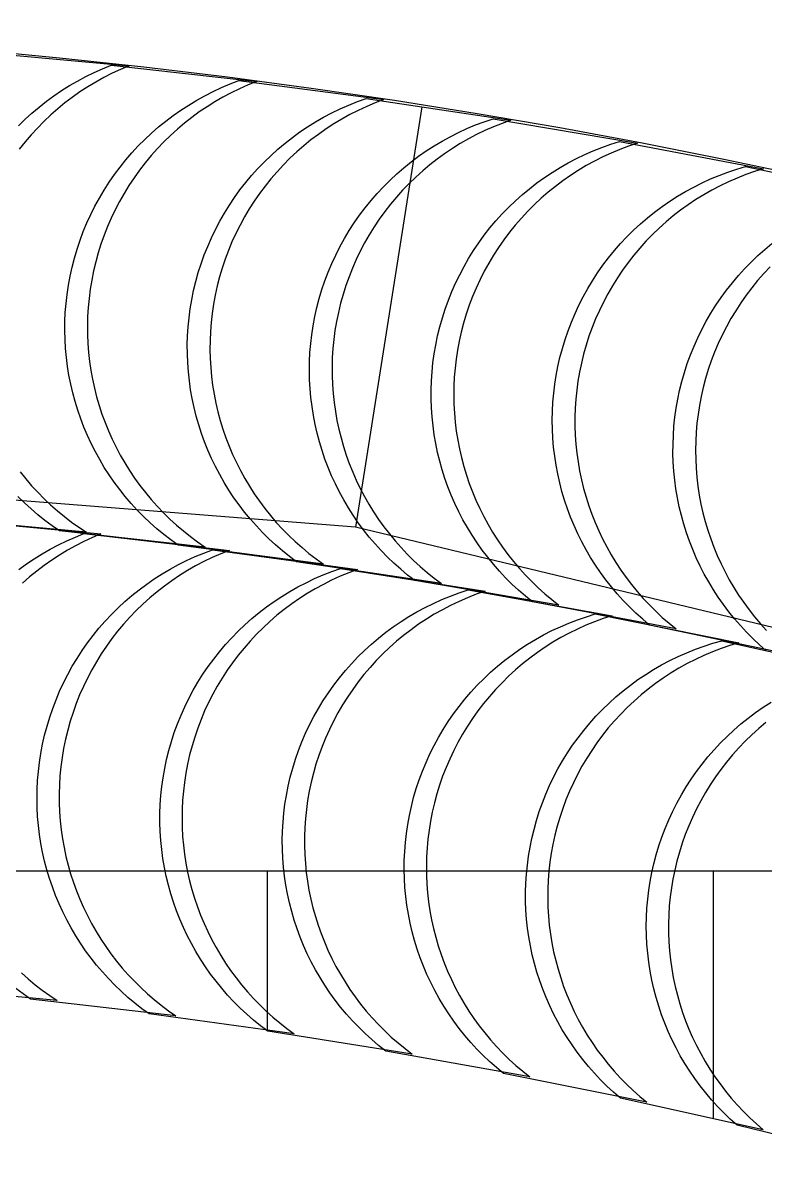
# Model space of a CAD drawing. Header units: metres. Extents: x -22.9 to 22.9, y -22.9 to 22.9.
# Drawn here: x 2.213 to 4.747, y 18.913 to 22.86 of the extents above; entities that cross this region are included whole.
import ezdxf

# ---------------------------------------------------------------- set-up
doc = ezdxf.new("R2010")
doc.units = ezdxf.units.M
for name, color, linetype in [('OBSERVED_CIRCULAR_SCAN', 3, 'Continuous'), ('SCAN_FOOTPRINTS', 5, 'Continuous'), ('TANK_BOUNDARY', 7, 'Continuous')]:
    doc.layers.add(name, color=color, linetype=linetype)

msp = doc.modelspace()

# ---------------------------------------------------------------- linework, layer by layer
at = {"layer": 'OBSERVED_CIRCULAR_SCAN'}
for p, q in [((3.5754, 22.574), (3.348, 21.1385)), ((3.348, 21.1385), (0, 21.402)), ((6.6136, 20.3545), (3.348, 21.1385)), ((-7.5553, 19.9644), (7.2942, 19.9644)), ((3.048, 19.4171), (3.048, 19.9644)), ((4.572, 19.1182), (4.572, 19.9644))]:
    msp.add_line(p, q, dxfattribs=at)
at = {"layer": 'SCAN_FOOTPRINTS'}
for points in [[(2.0769, 22.7601), (2.5748, 22.7145), (2.5748, 22.7145), (2.5456, 22.7021), (2.5168, 22.6886), (2.4885, 22.6741), (2.4607, 22.6587), (2.4335, 22.6422), (2.4069, 22.6248), (2.3809, 22.6065), (2.3556, 22.5873), (2.331, 22.5672), (2.3071, 22.5462), (2.284, 22.5244), (2.2616, 22.5018), (2.2401, 22.4785), (2.2194, 22.4543), (2.1995, 22.4295)], [(2.1966, 22.5094), (2.2194, 22.5315), (2.2429, 22.5529), (2.2672, 22.5734), (2.2922, 22.593), (2.3179, 22.6117), (2.3442, 22.6295), (2.3712, 22.6464), (2.3987, 22.6623), (2.4267, 22.6773), (2.4553, 22.6912), (2.4843, 22.7041), (2.5138, 22.716), (3.0108, 22.6609), (3.0108, 22.6609), (2.9813, 22.649), (2.9523, 22.6361), (2.9237, 22.6221), (2.8956, 22.6072), (2.8681, 22.5913), (2.8412, 22.5744), (2.8148, 22.5566), (2.7892, 22.5379), (2.7642, 22.5182), (2.7399, 22.4977), (2.7163, 22.4764), (2.6935, 22.4542), (2.6715, 22.4313), (2.6504, 22.4076), (2.6301, 22.3831), (2.6106, 22.358), (2.5921, 22.3321), (2.5745, 22.3057), (2.5578, 22.2786), (2.5421, 22.251), (2.5274, 22.2228), (2.5137, 22.1941), (2.501, 22.165), (2.4893, 22.1354), (2.4787, 22.1054), (2.4692, 22.0751), (2.4607, 22.0445), (2.4534, 22.0136), (2.4471, 21.9824), (2.4419, 21.951), (2.4379, 21.9195), (2.435, 21.8889), (2.4332, 21.8581), (2.4324, 21.8273), (2.4327, 21.7965), (2.434, 21.7658), (2.4364, 21.7351), (2.4398, 21.7045), (2.4443, 21.674), (2.4499, 21.6437), (2.4564, 21.6136), (2.464, 21.5838), (2.4726, 21.5542), (2.4822, 21.525), (2.4928, 21.4961), (2.5044, 21.4675), (2.5169, 21.4394), (2.5304, 21.4117), (2.5449, 21.3845), (2.5603, 21.3579), (2.5765, 21.3317), (2.5937, 21.3061), (2.6117, 21.2812), (2.6306, 21.2568), (2.6503, 21.2332), (2.6707, 21.2102), (2.692, 21.1879), (2.714, 21.1663), (2.7367, 21.1456), (2.7602, 21.1256), (2.7843, 21.1064), (2.809, 21.0881), (2.8344, 21.0706), (2.3374, 21.1258), (2.3374, 21.1258), (2.3121, 21.1432), (2.2873, 21.1616), (2.2632, 21.1807), (2.2398, 21.2007), (2.2171, 21.2215), (2.195, 21.243)], [(4.8425, 20.7016), (4.3531, 20.8041), (4.3531, 20.8041), (4.3296, 20.8239), (4.3067, 20.8446), (4.2845, 20.866), (4.2631, 20.8881), (4.2425, 20.9109), (4.2227, 20.9345), (4.2036, 20.9587), (4.1855, 20.9836), (4.1681, 21.009), (4.1517, 21.035), (4.1361, 21.0616), (4.1215, 21.0887), (4.1078, 21.1163), (4.0951, 21.1443), (4.0833, 21.1728), (4.0725, 21.2016), (4.0627, 21.2308), (4.0539, 21.2603), (4.0462, 21.2901), (4.0394, 21.3202), (4.0337, 21.3504), (4.029, 21.3809), (4.0254, 21.4115), (4.0228, 21.4421), (4.0212, 21.4729), (4.0207, 21.5037), (4.0213, 21.5345), (4.0229, 21.5652), (4.0256, 21.5959), (4.0293, 21.6265), (4.0341, 21.6569), (4.0399, 21.6871), (4.0469, 21.7181), (4.0551, 21.7488), (4.0643, 21.7793), (4.0746, 21.8093), (4.086, 21.839), (4.0984, 21.8683), (4.1118, 21.8971), (4.1263, 21.9254), (4.1417, 21.9532), (4.1581, 21.9804), (4.1755, 22.0071), (4.1937, 22.0331), (4.2129, 22.0584), (4.233, 22.0831), (4.2539, 22.107), (4.2757, 22.1301), (4.2982, 22.1525), (4.3216, 22.1741), (4.3457, 22.1949), (4.3705, 22.2147), (4.396, 22.2337), (4.4221, 22.2518), (4.4489, 22.2689), (4.4762, 22.2851), (4.5042, 22.3003), (4.5326, 22.3145), (4.5615, 22.3277), (4.5909, 22.3399), (4.6206, 22.351), (4.6508, 22.3611), (4.6813, 22.3701), (5.1706, 22.2676)], [(4.752, 20.7166), (4.7289, 20.7369), (4.7064, 20.758), (4.6847, 20.7798), (4.6637, 20.8023), (4.6435, 20.8256), (4.6241, 20.8495), (4.6056, 20.8741), (4.5879, 20.8993), (4.571, 20.9251), (4.5551, 20.9514), (4.5401, 20.9783), (4.526, 21.0056), (4.5128, 21.0335), (4.5006, 21.0618), (4.4894, 21.0904), (4.4791, 21.1195), (4.4699, 21.1489), (4.4617, 21.1785), (4.4545, 21.2085), (4.4483, 21.2386), (4.4432, 21.269), (4.4391, 21.2995), (4.436, 21.3302), (4.434, 21.3609), (4.4331, 21.3917), (4.4332, 21.4225), (4.4343, 21.4532), (4.4365, 21.4839), (4.4398, 21.5146), (4.4441, 21.5451), (4.4494, 21.5754), (4.4558, 21.6055), (4.4635, 21.6364), (4.4722, 21.6669), (4.482, 21.6971), (4.4929, 21.727), (4.5049, 21.7565), (4.5178, 21.7855), (4.5318, 21.814), (4.5468, 21.8421), (4.5627, 21.8696), (4.5797, 21.8965), (4.5975, 21.9228), (4.6163, 21.9484), (4.636, 21.9734), (4.6565, 21.9976), (4.6779, 22.0212), (4.7001, 22.0439), (4.7231, 22.0659), (4.7468, 22.087), (4.7713, 22.1073)], [(4.7651, 22.0276), (4.7433, 22.0044), (4.7224, 21.9805), (4.7023, 21.9559), (4.6831, 21.9305), (4.6648, 21.9045), (4.6475, 21.8779), (4.6311, 21.8507), (4.6156, 21.8229), (4.6012, 21.7945), (4.5878, 21.7657), (4.5754, 21.7365), (4.564, 21.7068), (4.5537, 21.6767), (4.5445, 21.6463), (4.5363, 21.6156), (4.5293, 21.5846), (4.5235, 21.5543), (4.5187, 21.5239), (4.515, 21.4933), (4.5123, 21.4627), (4.5107, 21.4319), (4.5101, 21.4011), (4.5106, 21.3703), (4.5121, 21.3396), (4.5147, 21.3089), (4.5184, 21.2783), (4.5231, 21.2479), (4.5288, 21.2176), (4.5355, 21.1876), (4.5433, 21.1578), (4.5521, 21.1283), (4.5619, 21.0991), (4.5727, 21.0703), (4.5845, 21.0418), (4.5972, 21.0138), (4.6109, 20.9862), (4.6255, 20.9591), (4.6411, 20.9325), (4.6575, 20.9065), (4.6748, 20.881), (4.693, 20.8562), (4.712, 20.8319), (4.7319, 20.8084), (4.7525, 20.7855)], [(2.2023, 21.3274), (2.2217, 21.3034), (2.2418, 21.2802), (2.2627, 21.2576), (2.2844, 21.2357), (2.3068, 21.2146), (2.33, 21.1943), (2.3538, 21.1747), (2.3782, 21.156), (2.4033, 21.1382), (2.429, 21.1212), (1.9311, 21.1668)], [(1.9809, 21.1622), (2.4787, 21.1154), (2.4787, 21.1154), (2.4494, 21.103), (2.4206, 21.0896), (2.3923, 21.0752), (2.3645, 21.0598), (2.3372, 21.0434), (2.3106, 21.0261), (2.2846, 21.0079), (2.2592, 20.9887), (2.2345, 20.9686), (2.2106, 20.9477)], [(2.1986, 20.9942), (2.2244, 21.0129), (2.2508, 21.0306), (2.2778, 21.0474), (2.3054, 21.0632), (2.3335, 21.078), (2.3621, 21.0918), (2.3912, 21.1046), (2.4207, 21.1164), (2.9175, 21.0593), (2.9175, 21.0593), (2.8879, 21.0475), (2.8588, 21.0347), (2.8302, 21.0209), (2.8021, 21.0061), (2.7745, 20.9903), (2.7475, 20.9735), (2.7211, 20.9558), (2.6954, 20.9372), (2.6703, 20.9176), (2.6459, 20.8972), (2.6223, 20.876), (2.5994, 20.8539), (2.5773, 20.831), (2.5561, 20.8074), (2.5357, 20.783), (2.5161, 20.758), (2.4975, 20.7322), (2.4798, 20.7058), (2.463, 20.6788), (2.4472, 20.6512), (2.4324, 20.6231), (2.4185, 20.5945), (2.4057, 20.5654), (2.394, 20.5359), (2.3832, 20.506), (2.3736, 20.4757), (2.365, 20.4451), (2.3575, 20.4142), (2.3511, 20.383), (2.3458, 20.3517), (2.3416, 20.3202), (2.3386, 20.2895), (2.3367, 20.2588), (2.3358, 20.228), (2.336, 20.1972), (2.3372, 20.1665), (2.3394, 20.1358), (2.3428, 20.1051), (2.3471, 20.0747), (2.3525, 20.0444), (2.359, 20.0142), (2.3664, 19.9844), (2.3749, 19.9548), (2.3844, 19.9255), (2.3949, 19.8965), (2.4064, 19.8679), (2.4188, 19.8398), (2.4322, 19.812), (2.4465, 19.7848), (2.4618, 19.7581), (2.478, 19.7318), (2.495, 19.7062), (2.5129, 19.6812), (2.5317, 19.6568), (2.5513, 19.633), (2.5717, 19.6099), (2.5929, 19.5876), (2.6148, 19.5659), (2.6374, 19.5451), (2.6608, 19.525), (2.6848, 19.5057), (2.7095, 19.4873), (2.7348, 19.4697), (2.238, 19.5268), (2.238, 19.5268), (2.2128, 19.5444), (2.1881, 19.5628)], [(4.7508, 20.4712), (4.7265, 20.4508), (4.7029, 20.4295), (4.68, 20.4074), (4.658, 20.3845), (4.6368, 20.3608), (4.6164, 20.3364), (4.5969, 20.3113), (4.5783, 20.2855), (4.5607, 20.2591), (4.544, 20.232), (4.5282, 20.2044), (4.5134, 20.1763), (4.4997, 20.1476), (4.4869, 20.1185), (4.4752, 20.089), (4.4645, 20.059), (4.4549, 20.0287), (4.4464, 19.9981), (4.439, 19.9672), (4.4328, 19.937), (4.4277, 19.9067), (4.4236, 19.8761), (4.4206, 19.8455), (4.4186, 19.8148), (4.4177, 19.784), (4.4178, 19.7532), (4.419, 19.7224), (4.4212, 19.6917), (4.4245, 19.6611), (4.4288, 19.6306), (4.4342, 19.6003), (4.4405, 19.5702), (4.448, 19.5403), (4.4564, 19.5107), (4.4659, 19.4814), (4.4763, 19.4524), (4.4877, 19.4238), (4.5001, 19.3956), (4.5135, 19.3679), (4.5278, 19.3406), (4.543, 19.3138), (4.5592, 19.2876), (4.5762, 19.2619), (4.5941, 19.2369), (4.6128, 19.2124), (4.6324, 19.1887), (4.6527, 19.1656), (4.6739, 19.1432), (4.6958, 19.1215), (4.7184, 19.1006), (4.7417, 19.0805), (4.2536, 19.1889), (4.2536, 19.1889), (4.2303, 19.209), (4.2076, 19.2299), (4.1857, 19.2515), (4.1646, 19.2739), (4.1442, 19.297), (4.1247, 19.3208), (4.1059, 19.3452), (4.0881, 19.3703), (4.071, 19.396), (4.0549, 19.4222), (4.0397, 19.449), (4.0254, 19.4762), (4.012, 19.504), (3.9996, 19.5322), (3.9882, 19.5607), (3.9777, 19.5897), (3.9683, 19.619), (3.9599, 19.6486), (3.9524, 19.6785), (3.946, 19.7086), (3.9407, 19.739), (3.9364, 19.7695), (3.9331, 19.8001), (3.9308, 19.8308), (3.9297, 19.8616), (3.9296, 19.8923), (3.9305, 19.9231), (3.9325, 19.9539), (3.9355, 19.9845), (3.9396, 20.015), (3.9447, 20.0454), (3.9509, 20.0756), (3.9583, 20.1065), (3.9668, 20.1371), (3.9764, 20.1674), (3.9871, 20.1973), (3.9988, 20.2269), (4.0115, 20.256), (4.0253, 20.2846), (4.0401, 20.3128), (4.0558, 20.3404), (4.0726, 20.3674), (4.0902, 20.3939), (4.1088, 20.4196), (4.1283, 20.4447), (4.1487, 20.4692), (4.1699, 20.4928), (4.1919, 20.5157), (4.2147, 20.5379), (4.2383, 20.5592), (4.2627, 20.5796), (4.2877, 20.5992), (4.3134, 20.6179), (4.3398, 20.6356), (4.3668, 20.6524), (4.3943, 20.6683), (4.4224, 20.6832), (4.451, 20.6971), (4.4801, 20.7099), (4.5096, 20.7217), (4.5395, 20.7325), (4.5697, 20.7422), (4.6003, 20.7508), (5.0885, 20.6425)], [(5.1376, 18.9777), (4.6519, 19.0962), (4.6519, 19.0962), (4.629, 19.1168), (4.6068, 19.1382), (4.5853, 19.1603), (4.5647, 19.1831), (4.5448, 19.2066), (4.5257, 19.2308), (4.5075, 19.2556), (4.4902, 19.2811), (4.4737, 19.3071), (4.4581, 19.3336), (4.4434, 19.3607), (4.4297, 19.3883), (4.4169, 19.4163), (4.4051, 19.4447), (4.3943, 19.4735), (4.3844, 19.5027), (4.3756, 19.5322), (4.3678, 19.562), (4.361, 19.592), (4.3552, 19.6223), (4.3505, 19.6527), (4.3468, 19.6833), (4.3441, 19.714), (4.3426, 19.7447), (4.342, 19.7755), (4.3425, 19.8063), (4.3441, 19.837), (4.3467, 19.8677), (4.3504, 19.8983), (4.3551, 19.9287), (4.3609, 19.959), (4.3677, 19.989), (4.3757, 20.0198), (4.3849, 20.0502), (4.3951, 20.0803), (4.4064, 20.11), (4.4187, 20.1393), (4.4321, 20.1682), (4.4464, 20.1965), (4.4618, 20.2243), (4.4781, 20.2516), (4.4954, 20.2783), (4.5136, 20.3043), (4.5327, 20.3297), (4.5527, 20.3544), (4.5736, 20.3784), (4.5953, 20.4016), (4.6178, 20.4241), (4.6411, 20.4457), (4.6651, 20.4665), (4.6899, 20.4865), (4.7153, 20.5055), (4.7414, 20.5237), (4.7681, 20.5409)], [(2.2072, 19.6161), (2.2303, 19.5957), (2.254, 19.5761), (2.2784, 19.5574), (2.3035, 19.5395), (2.3291, 19.5224), (1.8313, 19.5692)]]:
    msp.add_lwpolyline(points, dxfattribs=at)
for points in [[(2.7429, 21.0769), (2.7179, 21.0949), (2.6935, 21.1137), (2.6698, 21.1333), (2.6467, 21.1538), (2.6244, 21.175), (2.6028, 21.1969), (2.582, 21.2196), (2.5619, 21.243), (2.5427, 21.267), (2.5243, 21.2917), (2.5068, 21.317), (2.4901, 21.3429), (2.4743, 21.3694), (2.4595, 21.3964), (2.4456, 21.4238), (2.4326, 21.4518), (2.4206, 21.4801), (2.4096, 21.5089), (2.3995, 21.538), (2.3905, 21.5674), (2.3824, 21.5971), (2.3754, 21.6271), (2.3695, 21.6573), (2.3645, 21.6877), (2.3606, 21.7183), (2.3578, 21.7489), (2.356, 21.7797), (2.3552, 21.8104), (2.3555, 21.8412), (2.3569, 21.872), (2.3593, 21.9027), (2.3628, 21.9333), (2.3674, 21.9647), (2.3732, 21.996), (2.3801, 22.027), (2.388, 22.0578), (2.3971, 22.0883), (2.4072, 22.1184), (2.4184, 22.1482), (2.4306, 22.1775), (2.4438, 22.2064), (2.4581, 22.2348), (2.4734, 22.2627), (2.4896, 22.29), (2.5068, 22.3168), (2.5249, 22.3429), (2.5439, 22.3683), (2.5638, 22.3931), (2.5846, 22.4172), (2.6062, 22.4405), (2.6287, 22.463), (2.6519, 22.4847), (2.6758, 22.5056), (2.7005, 22.5256), (2.7259, 22.5448), (2.7519, 22.563), (2.7786, 22.5803), (2.8058, 22.5967), (2.8336, 22.6121), (2.862, 22.6265), (2.8908, 22.6398), (2.9201, 22.6522), (2.9498, 22.6635), (3.4456, 22.5988), (3.4456, 22.5988), (3.4159, 22.5875), (3.3866, 22.5752), (3.3578, 22.5618), (3.3294, 22.5474), (3.3016, 22.532), (3.2744, 22.5157), (3.2477, 22.4984), (3.2217, 22.4801), (3.1963, 22.461), (3.1716, 22.4409), (3.1477, 22.4201), (3.1245, 22.3983), (3.102, 22.3758), (3.0804, 22.3525), (3.0596, 22.3284), (3.0397, 22.3037), (3.0207, 22.2782), (3.0026, 22.2521), (2.9854, 22.2254), (2.9692, 22.198), (2.9539, 22.1701), (2.9396, 22.1417), (2.9264, 22.1128), (2.9142, 22.0835), (2.903, 22.0537), (2.8929, 22.0236), (2.8838, 21.9931), (2.8759, 21.9624), (2.869, 21.9313), (2.8632, 21.9001), (2.8586, 21.8686), (2.8551, 21.838), (2.8527, 21.8073), (2.8513, 21.7766), (2.851, 21.7458), (2.8518, 21.715), (2.8536, 21.6843), (2.8564, 21.6536), (2.8603, 21.623), (2.8653, 21.5927), (2.8712, 21.5624), (2.8782, 21.5325), (2.8863, 21.5027), (2.8953, 21.4733), (2.9054, 21.4442), (2.9164, 21.4154), (2.9284, 21.3871), (2.9414, 21.3592), (2.9553, 21.3317), (2.9701, 21.3047), (2.9859, 21.2783), (3.0026, 21.2524), (3.0201, 21.2271), (3.0385, 21.2024), (3.0577, 21.1783), (3.0778, 21.1549), (3.0986, 21.1323), (3.1202, 21.1103), (3.1425, 21.0891), (3.1656, 21.0687), (3.1893, 21.049), (3.2137, 21.0302), (3.2387, 21.0123), (2.7429, 21.0769)], [(3.1473, 21.0204), (3.1227, 21.0388), (3.0987, 21.0581), (3.0753, 21.0781), (3.0527, 21.099), (3.0307, 21.1206), (3.0096, 21.143), (2.9892, 21.1661), (2.9696, 21.1898), (2.9508, 21.2143), (2.9329, 21.2393), (2.9159, 21.2649), (2.8997, 21.2912), (2.8845, 21.3179), (2.8701, 21.3452), (2.8567, 21.3729), (2.8443, 21.4011), (2.8328, 21.4296), (2.8224, 21.4586), (2.8129, 21.4879), (2.8044, 21.5175), (2.797, 21.5474), (2.7905, 21.5775), (2.7851, 21.6078), (2.7808, 21.6383), (2.7775, 21.6689), (2.7752, 21.6996), (2.774, 21.7304), (2.7738, 21.7612), (2.7747, 21.7919), (2.7767, 21.8227), (2.7797, 21.8533), (2.7837, 21.8839), (2.789, 21.9152), (2.7954, 21.9463), (2.8028, 21.9772), (2.8114, 22.0078), (2.821, 22.0381), (2.8317, 22.0681), (2.8435, 22.0976), (2.8563, 22.1267), (2.8701, 22.1553), (2.8849, 22.1835), (2.9006, 22.2111), (2.9174, 22.2381), (2.9351, 22.2645), (2.9537, 22.2902), (2.9732, 22.3153), (2.9936, 22.3397), (3.0149, 22.3634), (3.0369, 22.3863), (3.0598, 22.4083), (3.0834, 22.4296), (3.1077, 22.45), (3.1328, 22.4696), (3.1585, 22.4883), (3.1849, 22.506), (3.2119, 22.5228), (3.2395, 22.5386), (3.2676, 22.5534), (3.2962, 22.5673), (3.3253, 22.5801), (3.3548, 22.5919), (3.3847, 22.6026), (3.8792, 22.5285), (3.8792, 22.5285), (3.8493, 22.5177), (3.8197, 22.5059), (3.7907, 22.4931), (3.762, 22.4793), (3.7339, 22.4644), (3.7064, 22.4486), (3.6794, 22.4318), (3.653, 22.4141), (3.6273, 22.3954), (3.6022, 22.3759), (3.5779, 22.3554), (3.5542, 22.3342), (3.5314, 22.3121), (3.5093, 22.2892), (3.4881, 22.2655), (3.4677, 22.2412), (3.4482, 22.2161), (3.4296, 22.1903), (3.4119, 22.1639), (3.3951, 22.1369), (3.3793, 22.1093), (3.3645, 22.0812), (3.3507, 22.0525), (3.3379, 22.0234), (3.3262, 21.9939), (3.3155, 21.964), (3.3059, 21.9337), (3.2973, 21.9031), (3.2898, 21.8722), (3.2835, 21.841), (3.2782, 21.8097), (3.2742, 21.7791), (3.2712, 21.7485), (3.2692, 21.7178), (3.2683, 21.687), (3.2685, 21.6562), (3.2697, 21.6254), (3.2719, 21.5947), (3.2752, 21.5641), (3.2796, 21.5336), (3.285, 21.5033), (3.2914, 21.4732), (3.2989, 21.4433), (3.3074, 21.4137), (3.3168, 21.3844), (3.3273, 21.3555), (3.3388, 21.3269), (3.3512, 21.2987), (3.3646, 21.271), (3.3789, 21.2437), (3.3942, 21.217), (3.4103, 21.1908), (3.4274, 21.1651), (3.4453, 21.1401), (3.4641, 21.1157), (3.4837, 21.0919), (3.504, 21.0688), (3.5252, 21.0464), (3.5471, 21.0248), (3.5698, 21.004), (3.5931, 20.9839), (3.6171, 20.9646), (3.6418, 20.9462), (3.1473, 21.0204)], [(3.5506, 20.956), (3.5263, 20.9749), (3.5027, 20.9946), (3.4797, 21.0152), (3.4575, 21.0365), (3.436, 21.0585), (3.4153, 21.0813), (3.3953, 21.1047), (3.3762, 21.1289), (3.3579, 21.1536), (3.3405, 21.179), (3.3239, 21.205), (3.3083, 21.2315), (3.2935, 21.2585), (3.2797, 21.2861), (3.2669, 21.3141), (3.255, 21.3425), (3.2441, 21.3713), (3.2341, 21.4004), (3.2252, 21.4299), (3.2173, 21.4596), (3.2104, 21.4897), (3.2046, 21.5199), (3.1998, 21.5503), (3.196, 21.5809), (3.1933, 21.6115), (3.1916, 21.6423), (3.191, 21.6731), (3.1914, 21.7039), (3.1929, 21.7346), (3.1955, 21.7653), (3.199, 21.7959), (3.2037, 21.8263), (3.2096, 21.8576), (3.2165, 21.8886), (3.2246, 21.9193), (3.2337, 21.9498), (3.2439, 21.9799), (3.2552, 22.0096), (3.2675, 22.0389), (3.2809, 22.0677), (3.2952, 22.0961), (3.3105, 22.124), (3.3269, 22.1512), (3.3441, 22.1779), (3.3623, 22.204), (3.3814, 22.2294), (3.4014, 22.2541), (3.4223, 22.2781), (3.444, 22.3013), (3.4665, 22.3238), (3.4897, 22.3454), (3.5138, 22.3662), (3.5385, 22.3862), (3.5639, 22.4053), (3.59, 22.4234), (3.6167, 22.4406), (3.6441, 22.4569), (3.6719, 22.4722), (3.7003, 22.4865), (3.7292, 22.4998), (3.7585, 22.5121), (3.7882, 22.5233), (3.8184, 22.5334), (4.3113, 22.4498), (4.3113, 22.4498), (4.2812, 22.4396), (4.2515, 22.4284), (4.2221, 22.4161), (4.1933, 22.4028), (4.1649, 22.3885), (4.137, 22.3732), (4.1097, 22.357), (4.083, 22.3397), (4.0569, 22.3216), (4.0315, 22.3025), (4.0067, 22.2826), (3.9827, 22.2618), (3.9594, 22.2401), (3.9369, 22.2176), (3.9152, 22.1944), (3.8944, 22.1704), (3.8744, 22.1457), (3.8553, 22.1203), (3.8371, 22.0942), (3.8198, 22.0676), (3.8035, 22.0403), (3.7882, 22.0124), (3.7738, 21.9841), (3.7605, 21.9552), (3.7482, 21.9259), (3.7369, 21.8962), (3.7267, 21.8661), (3.7175, 21.8357), (3.7095, 21.8049), (3.7025, 21.7739), (3.6966, 21.7427), (3.692, 21.7122), (3.6884, 21.6816), (3.6859, 21.6509), (3.6844, 21.6202), (3.6839, 21.5894), (3.6846, 21.5586), (3.6862, 21.5279), (3.689, 21.4972), (3.6927, 21.4666), (3.6975, 21.4362), (3.7034, 21.406), (3.7103, 21.376), (3.7182, 21.3462), (3.7271, 21.3167), (3.737, 21.2876), (3.7479, 21.2588), (3.7598, 21.2304), (3.7727, 21.2024), (3.7865, 21.1749), (3.8012, 21.1478), (3.8169, 21.1213), (3.8334, 21.0954), (3.8508, 21.07), (3.8691, 21.0452), (3.8883, 21.0211), (3.9082, 20.9976), (3.9289, 20.9748), (3.9504, 20.9528), (3.9727, 20.9315), (3.9956, 20.911), (4.0193, 20.8912), (4.0436, 20.8723), (3.5506, 20.956)], [(3.9526, 20.8839), (3.9287, 20.9033), (3.9054, 20.9235), (3.8829, 20.9444), (3.861, 20.9661), (3.84, 20.9886), (3.8197, 21.0118), (3.8002, 21.0356), (3.7815, 21.0601), (3.7637, 21.0852), (3.7468, 21.1109), (3.7307, 21.1372), (3.7156, 21.164), (3.7014, 21.1913), (3.6881, 21.2191), (3.6758, 21.2473), (3.6644, 21.276), (3.6541, 21.305), (3.6447, 21.3343), (3.6364, 21.364), (3.629, 21.3939), (3.6227, 21.424), (3.6175, 21.4543), (3.6132, 21.4848), (3.6101, 21.5155), (3.6079, 21.5462), (3.6068, 21.577), (3.6068, 21.6078), (3.6078, 21.6385), (3.6099, 21.6693), (3.6131, 21.6999), (3.6172, 21.7304), (3.6224, 21.7607), (3.6289, 21.7919), (3.6365, 21.8227), (3.6451, 21.8533), (3.6549, 21.8836), (3.6657, 21.9135), (3.6775, 21.943), (3.6904, 21.972), (3.7043, 22.0006), (3.7191, 22.0287), (3.735, 22.0563), (3.7519, 22.0832), (3.7696, 22.1096), (3.7883, 22.1353), (3.8079, 22.1603), (3.8284, 22.1846), (3.8497, 22.2082), (3.8718, 22.231), (3.8947, 22.2531), (3.9184, 22.2742), (3.9429, 22.2946), (3.968, 22.3141), (3.9938, 22.3326), (4.0202, 22.3503), (4.0472, 22.367), (4.0749, 22.3827), (4.103, 22.3975), (4.1317, 22.4113), (4.1608, 22.424), (4.1903, 22.4357), (4.2203, 22.4463), (4.2506, 22.4559), (4.7419, 22.3628), (4.7419, 22.3628), (4.7115, 22.3532), (4.6816, 22.3426), (4.652, 22.3309), (4.6229, 22.3181), (4.5943, 22.3044), (4.5661, 22.2896), (4.5385, 22.2739), (4.5115, 22.2572), (4.485, 22.2395), (4.4592, 22.2209), (4.4341, 22.2015), (4.4097, 22.1811), (4.386, 22.1599), (4.3631, 22.1379), (4.3409, 22.1151), (4.3196, 22.0915), (4.2992, 22.0672), (4.2796, 22.0422), (4.2609, 22.0164), (4.2431, 21.9901), (4.2263, 21.9631), (4.2104, 21.9356), (4.1955, 21.9075), (4.1816, 21.8789), (4.1687, 21.8499), (4.1569, 21.8204), (4.1461, 21.7905), (4.1364, 21.7602), (4.1277, 21.7296), (4.1202, 21.6987), (4.1137, 21.6676), (4.1085, 21.6373), (4.1043, 21.6068), (4.1012, 21.5761), (4.0991, 21.5454), (4.0981, 21.5146), (4.0981, 21.4838), (4.0992, 21.4531), (4.1013, 21.4223), (4.1045, 21.3917), (4.1087, 21.3612), (4.114, 21.3309), (4.1203, 21.3007), (4.1276, 21.2708), (4.136, 21.2412), (4.1453, 21.2119), (4.1557, 21.1829), (4.167, 21.1542), (4.1793, 21.126), (4.1926, 21.0982), (4.2068, 21.0709), (4.222, 21.0441), (4.238, 21.0178), (4.255, 20.9921), (4.2728, 20.967), (4.2914, 20.9425), (4.3109, 20.9186), (4.3312, 20.8955), (4.3523, 20.873), (4.3741, 20.8513), (4.3967, 20.8303), (4.4199, 20.8102), (4.4439, 20.7908), (3.9526, 20.8839)], [(2.6438, 19.476), (2.6189, 19.4941), (2.5946, 19.5131), (2.571, 19.5328), (2.548, 19.5534), (2.5258, 19.5747), (2.5044, 19.5968), (2.4837, 19.6196), (2.4638, 19.6431), (2.4447, 19.6672), (2.4264, 19.692), (2.409, 19.7174), (2.3925, 19.7434), (2.3769, 19.77), (2.3622, 19.797), (2.3484, 19.8246), (2.3356, 19.8526), (2.3237, 19.881), (2.3129, 19.9098), (2.303, 19.939), (2.2941, 19.9684), (2.2862, 19.9982), (2.2794, 20.0282), (2.2736, 20.0585), (2.2688, 20.0889), (2.2651, 20.1195), (2.2624, 20.1501), (2.2608, 20.1809), (2.2602, 20.2117), (2.2607, 20.2425), (2.2622, 20.2732), (2.2648, 20.3039), (2.2684, 20.3345), (2.2733, 20.3659), (2.2792, 20.3971), (2.2862, 20.4281), (2.2944, 20.4589), (2.3036, 20.4893), (2.3139, 20.5194), (2.3252, 20.549), (2.3376, 20.5783), (2.351, 20.6071), (2.3654, 20.6355), (2.3808, 20.6633), (2.3972, 20.6905), (2.4146, 20.7172), (2.4328, 20.7432), (2.452, 20.7685), (2.472, 20.7932), (2.4929, 20.8171), (2.5147, 20.8403), (2.5372, 20.8627), (2.5606, 20.8843), (2.5846, 20.9051), (2.6094, 20.925), (2.6349, 20.944), (2.661, 20.9621), (2.6878, 20.9792), (2.7152, 20.9954), (2.7431, 21.0106), (2.7715, 21.0249), (2.8004, 21.0381), (2.8297, 21.0503), (2.8595, 21.0614), (3.3549, 20.994), (3.3549, 20.994), (3.3252, 20.9829), (3.2958, 20.9707), (3.2669, 20.9575), (3.2385, 20.9432), (3.2106, 20.928), (3.1832, 20.9118), (3.1565, 20.8946), (3.1303, 20.8765), (3.1049, 20.8575), (3.0801, 20.8377), (3.056, 20.8169), (3.0327, 20.7953), (3.0101, 20.7729), (2.9884, 20.7497), (2.9675, 20.7258), (2.9474, 20.7011), (2.9282, 20.6758), (2.91, 20.6497), (2.8927, 20.6231), (2.8763, 20.5959), (2.8609, 20.5681), (2.8464, 20.5397), (2.833, 20.5109), (2.8207, 20.4816), (2.8093, 20.4519), (2.799, 20.4219), (2.7898, 20.3914), (2.7817, 20.3607), (2.7746, 20.3297), (2.7687, 20.2985), (2.7638, 20.2671), (2.7602, 20.2365), (2.7576, 20.2058), (2.7561, 20.1751), (2.7556, 20.1443), (2.7562, 20.1135), (2.7578, 20.0827), (2.7605, 20.0521), (2.7642, 20.0215), (2.769, 19.9911), (2.7748, 19.9608), (2.7817, 19.9308), (2.7895, 19.901), (2.7984, 19.8716), (2.8083, 19.8424), (2.8192, 19.8136), (2.831, 19.7852), (2.8438, 19.7572), (2.8576, 19.7296), (2.8723, 19.7026), (2.8879, 19.676), (2.9044, 19.65), (2.9218, 19.6246), (2.9401, 19.5998), (2.9592, 19.5757), (2.9791, 19.5522), (2.9998, 19.5294), (3.0213, 19.5073), (3.0435, 19.486), (3.0664, 19.4654), (3.09, 19.4457), (3.1143, 19.4267), (3.1392, 19.4086), (2.6438, 19.476)], [(3.0484, 19.4168), (3.0239, 19.4354), (3, 19.4549), (2.9768, 19.4751), (2.9543, 19.4962), (2.9325, 19.5179), (2.9115, 19.5405), (2.8913, 19.5637), (2.8719, 19.5876), (2.8533, 19.6121), (2.8355, 19.6373), (2.8187, 19.6631), (2.8027, 19.6894), (2.7876, 19.7162), (2.7735, 19.7436), (2.7603, 19.7714), (2.7481, 19.7997), (2.7368, 19.8283), (2.7266, 19.8574), (2.7173, 19.8867), (2.709, 19.9164), (2.7018, 19.9463), (2.6956, 19.9765), (2.6904, 20.0068), (2.6862, 20.0374), (2.6832, 20.068), (2.6811, 20.0987), (2.6801, 20.1295), (2.6802, 20.1603), (2.6813, 20.1911), (2.6835, 20.2218), (2.6867, 20.2524), (2.691, 20.2829), (2.6964, 20.3142), (2.703, 20.3453), (2.7107, 20.3761), (2.7195, 20.4067), (2.7294, 20.4369), (2.7403, 20.4668), (2.7522, 20.4962), (2.7652, 20.5252), (2.7792, 20.5538), (2.7942, 20.5818), (2.8102, 20.6093), (2.8271, 20.6362), (2.845, 20.6624), (2.8638, 20.6881), (2.8835, 20.713), (2.9041, 20.7373), (2.9255, 20.7608), (2.9477, 20.7835), (2.9707, 20.8054), (2.9945, 20.8265), (3.019, 20.8468), (3.0442, 20.8661), (3.0701, 20.8846), (3.0966, 20.9022), (3.1237, 20.9188), (3.1513, 20.9344), (3.1796, 20.949), (3.2083, 20.9627), (3.2374, 20.9753), (3.267, 20.9869), (3.297, 20.9974), (3.791, 20.9197), (3.791, 20.9197), (3.761, 20.9092), (3.7314, 20.8976), (3.7022, 20.885), (3.6735, 20.8713), (3.6453, 20.8567), (3.6176, 20.8411), (3.5905, 20.8245), (3.564, 20.8069), (3.5381, 20.7884), (3.5129, 20.7691), (3.4884, 20.7488), (3.4646, 20.7277), (3.4416, 20.7058), (3.4194, 20.6831), (3.398, 20.6596), (3.3774, 20.6353), (3.3577, 20.6104), (3.3389, 20.5847), (3.3211, 20.5585), (3.3041, 20.5316), (3.2881, 20.5041), (3.2731, 20.4761), (3.2591, 20.4475), (3.2461, 20.4185), (3.2342, 20.3891), (3.2233, 20.3592), (3.2134, 20.329), (3.2047, 20.2984), (3.197, 20.2676), (3.1904, 20.2365), (3.1849, 20.2052), (3.1806, 20.1747), (3.1774, 20.1441), (3.1752, 20.1134), (3.1741, 20.0826), (3.174, 20.0518), (3.175, 20.021), (3.1771, 19.9903), (3.1802, 19.9597), (3.1843, 19.9291), (3.1895, 19.8988), (3.1957, 19.8686), (3.2029, 19.8387), (3.2112, 19.809), (3.2205, 19.7797), (3.2308, 19.7506), (3.242, 19.722), (3.2542, 19.6937), (3.2674, 19.6659), (3.2816, 19.6385), (3.2966, 19.6117), (3.3126, 19.5854), (3.3295, 19.5596), (3.3472, 19.5344), (3.3658, 19.5099), (3.3852, 19.486), (3.4054, 19.4628), (3.4264, 19.4402), (3.4482, 19.4184), (3.4707, 19.3974), (3.4939, 19.3772), (3.5178, 19.3577), (3.5423, 19.3391), (3.0484, 19.4168)], [(3.4517, 19.3492), (3.4275, 19.3683), (3.4041, 19.3883), (3.3813, 19.409), (3.3592, 19.4305), (3.3379, 19.4527), (3.3174, 19.4757), (3.2977, 19.4993), (3.2787, 19.5236), (3.2607, 19.5485), (3.2435, 19.5741), (3.2271, 19.6002), (3.2117, 19.6268), (3.1972, 19.654), (3.1837, 19.6816), (3.171, 19.7097), (3.1594, 19.7382), (3.1487, 19.7671), (3.1391, 19.7964), (3.1304, 19.8259), (3.1228, 19.8557), (3.1161, 19.8858), (3.1106, 19.9161), (3.106, 19.9465), (3.1025, 19.9771), (3.1001, 20.0078), (3.0987, 20.0386), (3.0983, 20.0694), (3.099, 20.1002), (3.1008, 20.1309), (3.1036, 20.1616), (3.1074, 20.1921), (3.1123, 20.2225), (3.1185, 20.2537), (3.1257, 20.2847), (3.134, 20.3153), (3.1435, 20.3457), (3.1539, 20.3757), (3.1655, 20.4053), (3.178, 20.4345), (3.1916, 20.4633), (3.2062, 20.4915), (3.2218, 20.5192), (3.2383, 20.5463), (3.2558, 20.5729), (3.2743, 20.5988), (3.2936, 20.624), (3.3138, 20.6486), (3.3349, 20.6724), (3.3568, 20.6954), (3.3794, 20.7177), (3.4029, 20.7391), (3.4271, 20.7597), (3.452, 20.7795), (3.4776, 20.7983), (3.5039, 20.8162), (3.5307, 20.8332), (3.5582, 20.8492), (3.5862, 20.8643), (3.6147, 20.8784), (3.6437, 20.8914), (3.6731, 20.9034), (3.7029, 20.9144), (3.7332, 20.9243), (4.2254, 20.8363), (4.2254, 20.8363), (4.1951, 20.8264), (4.1653, 20.8154), (4.1359, 20.8034), (4.1069, 20.7904), (4.0784, 20.7763), (4.0504, 20.7613), (4.0229, 20.7453), (3.9961, 20.7283), (3.9698, 20.7103), (3.9442, 20.6915), (3.9193, 20.6718), (3.8951, 20.6511), (3.8716, 20.6297), (3.849, 20.6074), (3.8271, 20.5844), (3.806, 20.5606), (3.7858, 20.5361), (3.7665, 20.5108), (3.748, 20.4849), (3.7305, 20.4584), (3.714, 20.4312), (3.6984, 20.4035), (3.6838, 20.3753), (3.6702, 20.3466), (3.6577, 20.3174), (3.6461, 20.2878), (3.6357, 20.2577), (3.6262, 20.2274), (3.6179, 20.1967), (3.6107, 20.1658), (3.6045, 20.1346), (3.5996, 20.1042), (3.5958, 20.0736), (3.593, 20.0429), (3.5912, 20.0122), (3.5905, 19.9814), (3.5909, 19.9506), (3.5923, 19.9199), (3.5947, 19.8892), (3.5982, 19.8586), (3.6028, 19.8281), (3.6084, 19.7978), (3.615, 19.7678), (3.6226, 19.7379), (3.6313, 19.7084), (3.6409, 19.6792), (3.6516, 19.6503), (3.6632, 19.6218), (3.6759, 19.5937), (3.6894, 19.566), (3.7039, 19.5389), (3.7193, 19.5122), (3.7357, 19.4861), (3.7529, 19.4606), (3.7709, 19.4356), (3.7899, 19.4113), (3.8096, 19.3877), (3.8301, 19.3647), (3.8514, 19.3425), (3.8735, 19.321), (3.8963, 19.3003), (3.9197, 19.2804), (3.9439, 19.2612), (3.4517, 19.3492)], [(3.8535, 19.2732), (3.8297, 19.2928), (3.8067, 19.3132), (3.7843, 19.3344), (3.7627, 19.3564), (3.7419, 19.3791), (3.7218, 19.4024), (3.7026, 19.4265), (3.6842, 19.4512), (3.6667, 19.4765), (3.65, 19.5023), (3.6342, 19.5288), (3.6193, 19.5558), (3.6054, 19.5832), (3.5924, 19.6111), (3.5804, 19.6395), (3.5693, 19.6682), (3.5593, 19.6973), (3.5502, 19.7268), (3.5422, 19.7565), (3.5352, 19.7865), (3.5292, 19.8167), (3.5242, 19.8471), (3.5203, 19.8776), (3.5174, 19.9083), (3.5156, 19.939), (3.5149, 19.9698), (3.5152, 20.0006), (3.5165, 20.0313), (3.5189, 20.062), (3.5223, 20.0926), (3.5268, 20.1231), (3.5324, 20.1534), (3.5392, 20.1845), (3.547, 20.2152), (3.556, 20.2457), (3.566, 20.2759), (3.5771, 20.3057), (3.5893, 20.3351), (3.6024, 20.364), (3.6166, 20.3924), (3.6318, 20.4204), (3.648, 20.4477), (3.6651, 20.4745), (3.6831, 20.5007), (3.7021, 20.5262), (3.7219, 20.551), (3.7427, 20.5751), (3.7642, 20.5985), (3.7866, 20.6211), (3.8097, 20.6429), (3.8336, 20.6638), (3.8582, 20.6839), (3.8836, 20.7031), (3.9096, 20.7214), (3.9362, 20.7388), (3.9634, 20.7553), (3.9912, 20.7707), (4.0195, 20.7852), (4.0483, 20.7986), (4.0775, 20.8111), (4.1072, 20.8225), (4.1372, 20.8328), (4.1676, 20.8421), (4.6579, 20.7439), (4.6579, 20.7439), (4.6275, 20.7346), (4.5974, 20.7243), (4.5678, 20.7129), (4.5385, 20.7005), (4.5097, 20.687), (4.4814, 20.6725), (4.4536, 20.6571), (4.4264, 20.6406), (4.3998, 20.6233), (4.3738, 20.605), (4.3485, 20.5857), (4.3239, 20.5656), (4.3, 20.5447), (4.2768, 20.5229), (4.2545, 20.5003), (4.2329, 20.477), (4.2122, 20.4528), (4.1924, 20.428), (4.1734, 20.4025), (4.1553, 20.3763), (4.1382, 20.3496), (4.1221, 20.3222), (4.1069, 20.2943), (4.0927, 20.2658), (4.0795, 20.2369), (4.0674, 20.2075), (4.0563, 20.1777), (4.0463, 20.1476), (4.0373, 20.1171), (4.0294, 20.0863), (4.0226, 20.0552), (4.0171, 20.0249), (4.0126, 19.9945), (4.0092, 19.9639), (4.0068, 19.9332), (4.0054, 19.9024), (4.0051, 19.8716), (4.0059, 19.8408), (4.0077, 19.8101), (4.0106, 19.7794), (4.0145, 19.7489), (4.0194, 19.7185), (4.0254, 19.6883), (4.0325, 19.6583), (4.0405, 19.6286), (4.0496, 19.5992), (4.0596, 19.57), (4.0707, 19.5413), (4.0827, 19.513), (4.0957, 19.485), (4.1096, 19.4576), (4.1245, 19.4306), (4.1402, 19.4042), (4.1569, 19.3783), (4.1745, 19.353), (4.1929, 19.3283), (4.2121, 19.3042), (4.2322, 19.2809), (4.253, 19.2582), (4.2746, 19.2363), (4.2969, 19.2151), (4.32, 19.1946), (4.3437, 19.175), (3.8535, 19.2732)]]:
    msp.add_lwpolyline(points, close=True, dxfattribs=at)
at = {"layer": 'TANK_BOUNDARY'}
msp.add_circle((0, 0), 22.86, dxfattribs=at)

doc.saveas('drawing.dxf')
